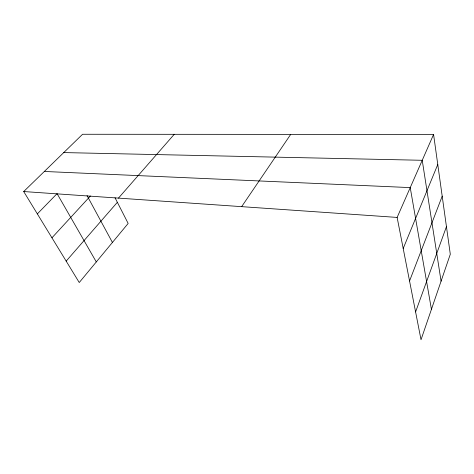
<?xml version="1.0" encoding="UTF-8"?>
<svg xmlns="http://www.w3.org/2000/svg" width="474" height="474" viewBox="0 0 474 474"><rect width="100%" height="100%" fill="white"/><g stroke="black" fill="none" stroke-linecap="round" stroke-linejoin="round"><path stroke-width="0.71" d="M415.591 311.922L446.449 226.637M409.548 280.999L442.195 196.195M403.202 248.494L437.769 164.49M433.58 134.45L450.3 254.242L421.025 339.734L397.129 217.424L433.58 134.45L82.577 134.266L23.7 191.543L79.247 282.528L128.158 223.438L115.016 197.729M241.657 206.646L290.716 134.379M66.176 261.115L117.356 202.309M118.47 198.108L174.236 134.314M51.95 237.812L90.398 196.005M37.345 213.887L57.07 193.629L96.293 261.932M63.753 152.581L422.227 160.289L441.075 281.189M44.343 171.464L410.229 187.603L431.429 309.35M23.7 191.543L397.129 217.424M87.05 195.596L112.427 242.451"/></g></svg>
